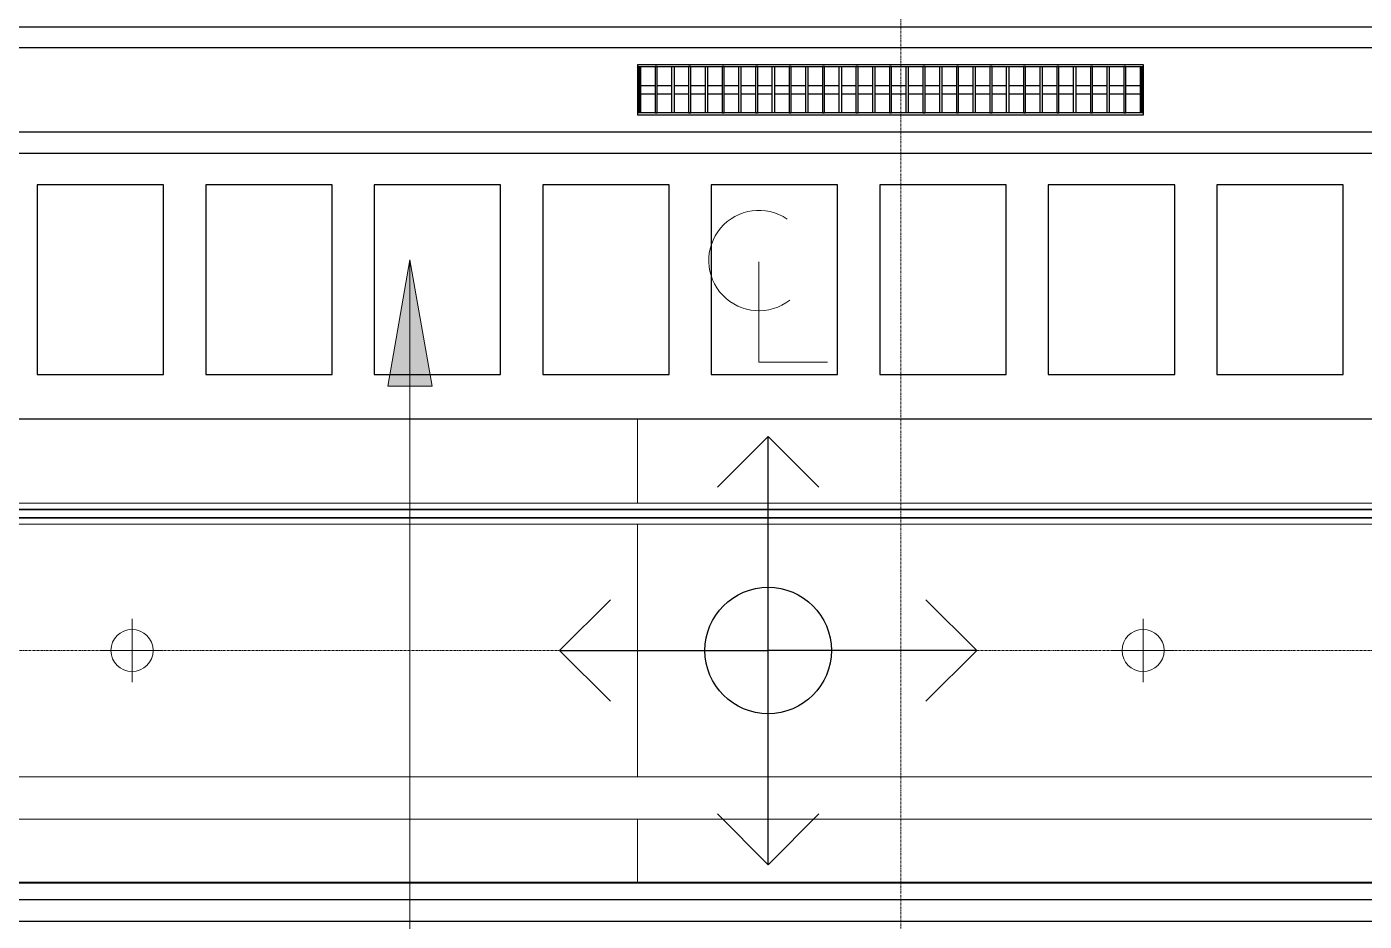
# Model space of a CAD drawing. Header units: millimetres. Extents: x -794868 to -715506, y -16735 to 22434.
# Drawn here: x -735357 to -732182, y 2936 to 5060 of the extents above; entities that cross this region are included whole.
import ezdxf
from ezdxf.xclip import XClip

# ---------------------------------------------------------------- set-up
doc = ezdxf.new("R2010")
doc.units = ezdxf.units.MM
doc.header["$XCLIPFRAME"] = 0
doc.linetypes.add('DPA_Grid _ Level 100', pattern=[10, 5.5, -1.6, 1.3, -1.6])
for name, color, linetype in [('000 - WIPEOUT', 250, 'Continuous'), ('001 - ASCESSORIES', 251, 'Continuous'), ('A04_TUBE SERIES', 2, 'Continuous'), ('A11_ALU.SOLID SHEET', 2, 'Continuous')]:
    doc.layers.add(name, color=color, linetype=linetype)
for name, color, linetype, lineweight in [('A-ANNO-NOTE', 3, 'Continuous', 25), ('A-DETL-GENF', 2, 'Continuous', 9), ('A-GLAZ-CURT', 2, 'Continuous', 9), ('E-LITE-EQPM', 2, 'Continuous', 9), ('G-ANNO-TEXT', 3, 'Continuous', 9), ('I-WALL-E', 2, 'Continuous', 35), ('S-GRID', 251, 'Continuous', 9)]:
    doc.layers.add(name, color=color, linetype=linetype, lineweight=lineweight)

# ---------------------------------------------------------------- blocks, each defined once
blk = doc.blocks.new('DPA_AN_Setting out - Center-8732820-4262-01 ENLARGED UPPER PLATFORM LEVEL - REFLECTED CEILING PLAN - SHEET 3')
at = {"layer": 'A-ANNO-NOTE'}
for p, q in [((-1.206, 3.877), (0, 5.083)), ((1.206, 3.877), (0, 5.083)), ((0, 0), (0, 5.083)), ((-3.744, 1.206), (-4.95, 0)), ((3.744, 1.206), (4.95, 0)), ((-3.744, -1.206), (-4.95, 0)), ((-4.95, 0), (0, 0)), ((4.95, 0), (0, 0)), ((3.744, -1.206), (4.95, 0)), ((0, -5.083), (0, 0)), ((-1.206, -3.877), (0, -5.083)), ((1.206, -3.877), (0, -5.083))]:
    blk.add_line(p, q, dxfattribs=at)
blk.add_circle((0, 0), 1.5, dxfattribs=at)
blk = doc.blocks.new('M_Centreline - Centreline-12570908-4262-01 ENLARGED UPPER PLATFORM LEVEL - REFLECTED CEILING PLAN - SHEET 3')
at = {"layer": 'A-ANNO-NOTE', "lineweight": 18}
for p, q in [((-0.011, 0.592), (-0.011, -1.789)), ((-0.011, -1.789), (1.619, -1.789))]:
    blk.add_line(p, q, dxfattribs=at)
blk.add_arc((-0.011, 0.627), 1.191, 55.7755, 308.0372, dxfattribs=at)
blk = doc.blocks.new('*U1978')
at = {"layer": 'S-GRID', "linetype": 'DPA_Grid _ Level 100'}
for p, q in [((11400, -19375), (11400, 17498.2)), ((23665.1, 0), (-49286.1, 0))]:
    blk.add_line(p, q, dxfattribs=at)
blk = doc.blocks.new('System Panel - DPA-AR_Metal Ceiling Rectangular Panel-13139259-4262-01 ENLARGED UPPER PLATFORM LEVEL - REFLECTED CEILING PLAN - SHEET 3')
at = {"layer": 'A-GLAZ-CURT'}
for p, q in [((-741107.4, 4129), (-743507.4, 4129)), ((-743507.4, 4129), (-743507.4, 3929)), ((-743507.4, 3929), (-743507.4, 4129)), ((-743507.4, 4129), (-741107.4, 4129)), ((-741107.4, 3929), (-741107.4, 4129)), ((-741107.4, 4129), (-741107.4, 3929)), ((-743507.4, 3929), (-741107.4, 3929)), ((-741107.4, 3929), (-743507.4, 3929))]:
    blk.add_line(p, q, dxfattribs=at)
blk = doc.blocks.new('System Panel - DPA-AR_Metal Ceiling Rectangular Panel-V22-4262-01 ENLARGED UPPER PLATFORM LEVEL - REFLECTED CEILING PLAN - SHEET 3')
at = {"layer": 'A-GLAZ-CURT'}
for p, q in [((-773182.4, 3879), (-775582.4, 3879)), ((-775582.4, 3879), (-775582.4, 3279)), ((-775582.4, 3279), (-775582.4, 3879)), ((-775582.4, 3879), (-773182.4, 3879)), ((-773182.4, 3279), (-773182.4, 3879)), ((-773182.4, 3879), (-773182.4, 3279)), ((-775582.4, 3279), (-773182.4, 3279)), ((-773182.4, 3279), (-775582.4, 3279))]:
    blk.add_line(p, q, dxfattribs=at)
blk = doc.blocks.new('System Panel - DPA-AR_Metal Ceiling Rectangular Panel-13144154-4262-01 ENLARGED UPPER PLATFORM LEVEL - REFLECTED CEILING PLAN - SHEET 3')
at = {"layer": 'A-GLAZ-CURT'}
for p, q in [((-741107.4, 3179), (-743507.4, 3179)), ((-743507.4, 3179), (-743507.4, 3029)), ((-743507.4, 3029), (-743507.4, 3179)), ((-743507.4, 3179), (-741107.4, 3179)), ((-741107.4, 3029), (-741107.4, 3179)), ((-741107.4, 3179), (-741107.4, 3029)), ((-743507.4, 3029), (-741107.4, 3029)), ((-741107.4, 3029), (-743507.4, 3029))]:
    blk.add_line(p, q, dxfattribs=at)
blk = doc.blocks.new('*U685')
at = {"layer": 'A-GLAZ-CURT'}
for name, p in [('System Panel - DPA-AR_Metal Ceiling Rectangular Panel-13139259-4262-01 ENLARGED UPPER PLATFORM LEVEL - REFLECTED CEILING PLAN - SHEET 3', (751882.4, -3579)), ('System Panel - DPA-AR_Metal Ceiling Rectangular Panel-13139259-4262-01 ENLARGED UPPER PLATFORM LEVEL - REFLECTED CEILING PLAN - SHEET 3', (754282.4, -3579)), ('System Panel - DPA-AR_Metal Ceiling Rectangular Panel-V22-4262-01 ENLARGED UPPER PLATFORM LEVEL - REFLECTED CEILING PLAN - SHEET 3', (783957.4, -3579)), ('System Panel - DPA-AR_Metal Ceiling Rectangular Panel-V22-4262-01 ENLARGED UPPER PLATFORM LEVEL - REFLECTED CEILING PLAN - SHEET 3', (786357.4, -3579)), ('System Panel - DPA-AR_Metal Ceiling Rectangular Panel-13144154-4262-01 ENLARGED UPPER PLATFORM LEVEL - REFLECTED CEILING PLAN - SHEET 3', (751882.4, -3579)), ('System Panel - DPA-AR_Metal Ceiling Rectangular Panel-13144154-4262-01 ENLARGED UPPER PLATFORM LEVEL - REFLECTED CEILING PLAN - SHEET 3', (754282.4, -3579))]:
    blk.add_blockref(name, p, dxfattribs=at)
blk = doc.blocks.new('LGF_DL_SAA_LowPower_DL1a - LGF_DL_SAA_LowPower_DL1a-8832329-4160-01 UPPER PLATFORM LEVEL - REFLECTED CEILING PLAN')
at = {"layer": 'A-DETL-GENF'}
for p, q in [((0, 75), (0, -75)), ((72.5, 0), (-72.5, 0))]:
    blk.add_line(p, q, dxfattribs=at)
blk.add_circle((0, 0), 50, dxfattribs=at)
blk = doc.blocks.new('C-1-PP19-AR-4160-01-B_20250902-175713_EXDOWNLIGHT')
at = {"layer": 'E-LITE-EQPM', "extrusion": (0, 0, -1), "rotation": 180}
for p in [(-9575, 0), (-11975, 0)]:
    blk.add_blockref('LGF_DL_SAA_LowPower_DL1a - LGF_DL_SAA_LowPower_DL1a-8832329-4160-01 UPPER PLATFORM LEVEL - REFLECTED CEILING PLAN', p, dxfattribs=at)
blk = doc.blocks.new('*U695')
at = {"color": 1}
blk.add_wipeout([(600, -60), (-600, -60), (-600, 60), (600, 60)], dxfattribs=at).dxf.layer = '000 - WIPEOUT'
at = {"layer": '001 - ASCESSORIES', "color": 0}
blk.add_lwpolyline([(600, -60), (-600, -60), (-600, 60), (600, 60)], close=True, dxfattribs=at)
at = {"layer": '001 - ASCESSORIES'}
for points in [[(-593.5, -55), (-598.5, -55), (-598.5, 55), (-593.5, 55)], [(595, -55), (-595, -55), (-595, 55), (595, 55)], [(-558.8, -55), (-553.8, -55), (-553.8, 55), (-558.8, 55)], [(-514, -55), (-519, -55), (-519, 55), (-514, 55)], [(-479.3, -55), (-474.3, -55), (-474.3, 55), (-479.3, 55)], [(-434.6, -55), (-439.6, -55), (-439.6, 55), (-434.6, 55)], [(-399.8, -55), (-394.8, -55), (-394.8, 55), (-399.8, 55)], [(-355.1, -55), (-360.1, -55), (-360.1, 55), (-355.1, 55)], [(-320.4, -55), (-315.4, -55), (-315.4, 55), (-320.4, 55)], [(-275.6, -55), (-280.6, -55), (-280.6, 55), (-275.6, 55)], [(-240.9, -55), (-235.9, -55), (-235.9, 55), (-240.9, 55)], [(-196.2, -55), (-201.2, -55), (-201.2, 55), (-196.2, 55)], [(-161.4, -55), (-156.4, -55), (-156.4, 55), (-161.4, 55)], [(-116.7, -55), (-121.7, -55), (-121.7, 55), (-116.7, 55)], [(-82, -55), (-77, -55), (-77, 55), (-82, 55)], [(-37.2, -55), (-42.2, -55), (-42.2, 55), (-37.2, 55)], [(-2.5, -55), (2.5, -55), (2.5, 55), (-2.5, 55)], [(42.2, -55), (37.2, -55), (37.2, 55), (42.2, 55)], [(77, -55), (82, -55), (82, 55), (77, 55)], [(121.7, -55), (116.7, -55), (116.7, 55), (121.7, 55)], [(156.4, -55), (161.4, -55), (161.4, 55), (156.4, 55)], [(201.2, -55), (196.2, -55), (196.2, 55), (201.2, 55)], [(235.9, -55), (240.9, -55), (240.9, 55), (235.9, 55)], [(280.6, -55), (275.6, -55), (275.6, 55), (280.6, 55)], [(315.4, -55), (320.4, -55), (320.4, 55), (315.4, 55)], [(360.1, -55), (355.1, -55), (355.1, 55), (360.1, 55)], [(394.8, -55), (399.8, -55), (399.8, 55), (394.8, 55)], [(439.6, -55), (434.6, -55), (434.6, 55), (439.6, 55)], [(474.3, -55), (479.3, -55), (479.3, 55), (474.3, 55)], [(519, -55), (514, -55), (514, 55), (519, 55)], [(553.8, -55), (558.8, -55), (558.8, 55), (553.8, 55)], [(598.5, -55), (593.5, -55), (593.5, 55), (598.5, 55)]]:
    blk.add_lwpolyline(points, close=True, dxfattribs=at)
for points in [[(-593.5, 10), (-558.8, 10)], [(-553.8, 10), (-519, 10)], [(-514, 10), (-479.3, 10)], [(-474.3, 10), (-439.6, 10)], [(-434.6, 10), (-399.8, 10)], [(-394.8, 10), (-360.1, 10)], [(-355.1, 10), (-320.4, 10)], [(-315.4, 10), (-280.6, 10)], [(-275.6, 10), (-240.9, 10)], [(-235.9, 10), (-201.2, 10)], [(-196.2, 10), (-161.4, 10)], [(-156.4, 10), (-121.7, 10)], [(-116.7, 10), (-82, 10)], [(-77, 10), (-42.2, 10)], [(-37.2, 10), (-2.5, 10)], [(2.5, 10), (37.2, 10)], [(42.2, 10), (77, 10)], [(82, 10), (116.7, 10)], [(121.7, 10), (156.4, 10)], [(161.4, 10), (196.2, 10)], [(201.2, 10), (235.9, 10)], [(240.9, 10), (275.6, 10)], [(280.6, 10), (315.4, 10)], [(320.4, 10), (355.1, 10)], [(360.1, 10), (394.8, 10)], [(399.8, 10), (434.6, 10)], [(439.6, 10), (474.3, 10)], [(479.3, 10), (514, 10)], [(519, 10), (553.8, 10)], [(558.8, 10), (593.5, 10)], [(-593.5, -10), (-558.8, -10)], [(-553.8, -10), (-519, -10)], [(-514, -10), (-479.3, -10)], [(-474.3, -10), (-439.6, -10)], [(-434.6, -10), (-399.8, -10)], [(-394.8, -10), (-360.1, -10)], [(-355.1, -10), (-320.4, -10)], [(-315.4, -10), (-280.6, -10)], [(-275.6, -10), (-240.9, -10)], [(-235.9, -10), (-201.2, -10)], [(-196.2, -10), (-161.4, -10)], [(-156.4, -10), (-121.7, -10)], [(-116.7, -10), (-82, -10)], [(-77, -10), (-42.2, -10)], [(-37.2, -10), (-2.5, -10)], [(2.5, -10), (37.2, -10)], [(42.2, -10), (77, -10)], [(82, -10), (116.7, -10)], [(121.7, -10), (156.4, -10)], [(161.4, -10), (196.2, -10)], [(201.2, -10), (235.9, -10)], [(240.9, -10), (275.6, -10)], [(280.6, -10), (315.4, -10)], [(320.4, -10), (355.1, -10)], [(360.1, -10), (394.8, -10)], [(399.8, -10), (434.6, -10)], [(439.6, -10), (474.3, -10)], [(479.3, -10), (514, -10)], [(519, -10), (553.8, -10)], [(558.8, -10), (593.5, -10)]]:
    blk.add_lwpolyline(points, dxfattribs=at)
blk = doc.blocks.new('*U721')
blk.add_attdef('EXTR.OVL-LENGTH_', (-25, -59.1), '', height=5)
blk.add_wipeout([(-25, 0), (25, 0), (25, 67400), (-25, 67400)]).dxf.layer = '000 - WIPEOUT'
at = {"layer": 'A04_TUBE SERIES', "color": 0}
blk.add_lwpolyline([(-25, 0), (25, 0), (25, 67400), (-25, 67400)], close=True, dxfattribs=at)
blk = doc.blocks.new('*U987')
blk.add_attdef('EXTR.OVL-LENGTH_', (-25, -59.1), '', height=5)
blk.add_wipeout([(-25, 25), (25, -25), (25, 15671.5), (-25, 15621.5)]).dxf.layer = '000 - WIPEOUT'
at = {"layer": 'A04_TUBE SERIES', "color": 0}
blk.add_lwpolyline([(-25, 25), (25, -25), (25, 15671.5), (-25, 15621.5)], close=True, dxfattribs=at)
blk = doc.blocks.new('*U990')
blk.add_attdef('EXTR.OVL-LENGTH_', (-25, -59.1), '', height=5)
blk.add_wipeout([(-25, 25), (25, -25), (25, 15165.5), (-25, 15115.5)]).dxf.layer = '000 - WIPEOUT'
at = {"layer": 'A04_TUBE SERIES', "color": 0}
blk.add_lwpolyline([(-25, 25), (25, -25), (25, 15165.5), (-25, 15115.5)], close=True, dxfattribs=at)
blk = doc.blocks.new('*U1001')
at = {"layer": 'A04_TUBE SERIES', "color": 0, "linetype": 'ByBlock', "xscale": -1, "rotation": 90}
blk.add_blockref('*U990', (15418.5, 275), dxfattribs=at)
at = {"layer": 'A04_TUBE SERIES', "color": 0, "linetype": 'ByBlock', "rotation": 270}
blk.add_blockref('*U987', (25, 25), dxfattribs=at)
blk = doc.blocks.new('*U1030')
at = {"color": 3}
for points in [[(-225, -1050), (225, -1050), (225, -1350), (-225, -1350)], [(-225, -1450), (225, -1450), (225, -1750), (-225, -1750)], [(-225, -1850), (225, -1850), (225, -2150), (-225, -2150)], [(-225, -2250), (225, -2250), (225, -2550), (-225, -2550)], [(-225, -2650), (225, -2650), (225, -2950), (-225, -2950)], [(-225, -3050), (225, -3050), (225, -3350), (-225, -3350)], [(-225, -3450), (225, -3450), (225, -3750), (-225, -3750)], [(-225, -3850), (225, -3850), (225, -4150), (-225, -4150)]]:
    blk.add_wipeout(points, dxfattribs=at).dxf.layer = '000 - WIPEOUT'
at = {"layer": 'A11_ALU.SOLID SHEET', "color": 0, "linetype": 'ByBlock'}
for points in [[(-225, -1350), (225, -1350), (225, -1050), (-225, -1050)], [(-225, -1750), (225, -1750), (225, -1450), (-225, -1450)], [(-225, -2150), (225, -2150), (225, -1850), (-225, -1850)], [(-225, -2550), (225, -2550), (225, -2250), (-225, -2250)], [(-225, -2950), (225, -2950), (225, -2650), (-225, -2650)], [(-225, -3350), (225, -3350), (225, -3050), (-225, -3050)], [(-225, -3750), (225, -3750), (225, -3450), (-225, -3450)], [(-225, -4150), (225, -4150), (225, -3850), (-225, -3850)]]:
    blk.add_lwpolyline(points, close=True, dxfattribs=at)
blk = doc.blocks.new('*U2281')
for points in [[(-1246.6, 550), (17930.3, 550), (17930.3, 4315), (-1246.6, 4315)], [(27650, -552), (-107450, -552), (-107450, -3555), (27650, -3555)]]:
    blk.add_lwpolyline(points, close=True)
blk.add_blockref('*U695', (11375.5, 1331))
at = {"layer": 'A04_TUBE SERIES', "color": 0, "linetype": 'ByBlock', "rotation": 270}
blk.add_blockref('*U721', (-39850, -617), dxfattribs=at)
at = {"layer": 'A11_ALU.SOLID SHEET', "color": 0, "linetype": 'ByBlock', "rotation": 90}
blk.add_blockref('*U1030', (8300, 880.5), dxfattribs=at)
at = {"layer": 'A11_ALU.SOLID SHEET'}
blk.add_blockref('*U1001', (451.8, 1180.5), dxfattribs=at)

msp = doc.modelspace()

# ---------------------------------------------------------------- block references
at = {"layer": 'A11_ALU.SOLID SHEET'}
ref = msp.add_blockref('*U2281', (-744682.4, 3579), dxfattribs=at)
XClip(ref).set_block_clipping_path([(-45801.3280238605, -9620.0077451947), (23704.0078937773, 10334.9999958097)])

# ---------------------------------------------------------------- next in the draw order: hatches: boundary and pattern name
at = {"layer": 'G-ANNO-TEXT'}
msp.add_hatch(color=7, dxfattribs=at).paths.add_polyline_path([(-734447.7, 4506.1), (-734500.6, 4206.1), (-734394.8, 4206.1)])

# ---------------------------------------------------------------- next in the draw order: linework, layer by layer
at = {"layer": 'G-ANNO-TEXT', "color": 10}
for p, q in [((-734447.7, 4506.1), (-734500.6, 4206.1)), ((-734394.8, 4206.1), (-734447.7, 4506.1)), ((-734447.7, 4506.1), (-734447.7, -2863.6)), ((-734500.6, 4206.1), (-734394.8, 4206.1))]:
    msp.add_line(p, q, dxfattribs=at)
at = {"layer": 'I-WALL-E'}
for p, q in [((-743507.4, 3914), (-726637, 3914)), ((-726637, 3914), (-743507.4, 3914)), ((-743507.4, 3894), (-726637, 3894)), ((-726637, 3894), (-743507.4, 3894))]:
    msp.add_line(p, q, dxfattribs=at)

# ---------------------------------------------------------------- next in the draw order: block references
for name in ['*U1978', '*U685']:
    msp.add_blockref(name, (-744682.4, 3579))
ref = msp.add_blockref('C-1-PP19-AR-4160-01-B_20250902-175713_EXDOWNLIGHT', (-744682.4, 3579))
XClip(ref).set_block_clipping_path([(-45801.3280238605, -9620.0077451947), (23704.0078937773, 10334.9999958097)])
at = {"layer": 'A-ANNO-NOTE', "xscale": 100, "yscale": 100, "zscale": 100}
for name, p in [('M_Centreline - Centreline-12570908-4262-01 ENLARGED UPPER PLATFORM LEVEL - REFLECTED CEILING PLAN - SHEET 3', (-733618.2, 4442)), ('DPA_AN_Setting out - Center-8732820-4262-01 ENLARGED UPPER PLATFORM LEVEL - REFLECTED CEILING PLAN - SHEET 3', (-733597.4, 3579))]:
    msp.add_blockref(name, p, dxfattribs=at)

doc.saveas('drawing.dxf')
